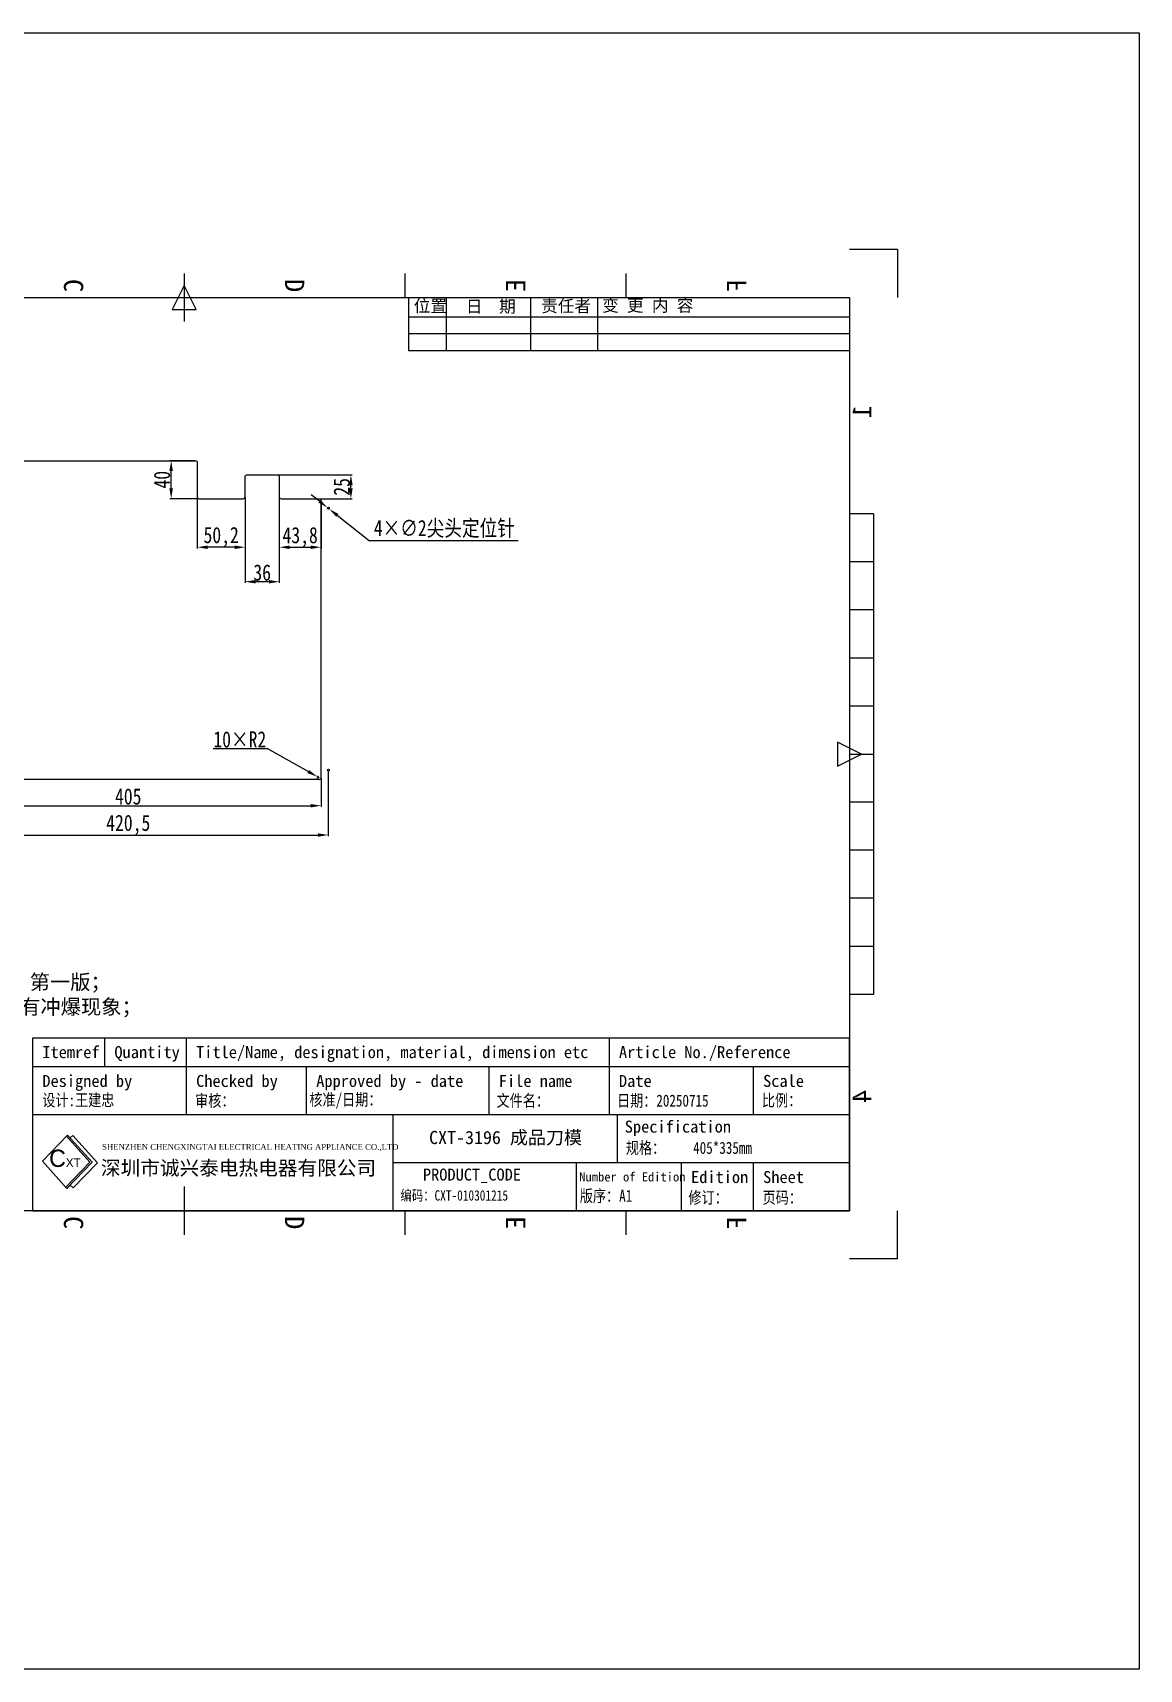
# Model space of a CAD drawing. Header units: millimetres. Extents: x 10174 to 16450, y -14395 to -12676.
# Drawn here: x 15288 to 16450, y -14395 to -12676 of the extents above; entities that cross this region are included whole.
import ezdxf
from ezdxf.enums import TextEntityAlignment as Align

# ---------------------------------------------------------------- set-up
doc = ezdxf.new("R2010")
doc.units = ezdxf.units.MM
for name, color, linetype in [('0 @ 1', 7, 'Continuous'), ('FRAME 025', 7, 'Continuous'), ('FRAME 050', 6, 'Continuous'), ('FRAME 070', 5, 'Continuous'), ('FRAME 200', 8, 'Continuous'), ('标注', 3, 'Continuous')]:
    doc.layers.add(name, color=color, linetype=linetype)
doc.styles.add('ISO Proportional', font='simhei.ttf', dxfattribs={"width": 0.8})
doc.styles.get("Standard").update_dxf_attribs({"font": 'arial.ttf'})
doc.styles.add('标注', font='', dxfattribs={"height": 12})
doc.styles.get('标注').set_extended_font_data('SimSun')
doc.dimstyles.new('ISO-25', dxfattribs={"dimtxt": 17, "dimasz": 11, "dimexe": 1.25, "dimexo": 0.625, "dimgap": 1, "dimtad": 1, "dimtoh": 1, "dimtxsty": 'ISO Proportional', "dimcen": 2.5, "dimclrd": 1, "dimclre": 1, "dimclrt": 256, "dimadec": 0, "dimazin": 0, "dimtfac": 1, "dimtmove": 0, "dimatfit": 3, "dimfxl": 1, "dimarcsym": 0})

# ---------------------------------------------------------------- blocks, each defined once
blk = doc.blocks.new('*D114')
at = {"color": 1, "lineweight": -2}
for p, q in [((15185.5, -13459.5), (15185.5, -13489.6)), ((15590.5, -13459.5), (15590.5, -13489.6)), ((15196.5, -13488.3), (15579.5, -13488.3))]:
    blk.add_line(p, q, dxfattribs=at)
at = {"color": 1}
for points in [[(15196.5, -13486.5), (15196.5, -13490.2), (15185.5, -13488.3)], [(15579.5, -13490.2), (15579.5, -13486.5), (15590.5, -13488.3)]]:
    blk.add_solid(points, dxfattribs=at)
at = {"layer": 'Defpoints', "color": 0}
for p in [(15185.5, -13458.9), (15590.5, -13458.9), (15590.5, -13488.3)]:
    blk.add_point(p, dxfattribs=at)
at = {"insert": (15388, -13478.7), "char_height": 17, "attachment_point": 5, "style": 'ISO Proportional'}
blk.add_mtext('405', dxfattribs=at)
blk = doc.blocks.new('*D115')
at = {"color": 1, "lineweight": -2}
for p, q in [((15177.7, -13451.5), (15177.7, -13520.4)), ((15598.2, -13451.5), (15598.2, -13520.4)), ((15188.7, -13519.1), (15587.2, -13519.1))]:
    blk.add_line(p, q, dxfattribs=at)
at = {"color": 1}
for points in [[(15188.7, -13517.3), (15188.7, -13520.9), (15177.7, -13519.1)], [(15587.2, -13520.9), (15587.2, -13517.3), (15598.2, -13519.1)]]:
    blk.add_solid(points, dxfattribs=at)
at = {"layer": 'Defpoints', "color": 0}
for p in [(15177.7, -13450.9), (15598.2, -13450.9), (15598.2, -13519.1)]:
    blk.add_point(p, dxfattribs=at)
at = {"insert": (15388, -13508.5), "char_height": 17, "attachment_point": 5, "style": 'ISO Proportional'}
blk.add_mtext('420,5', dxfattribs=at)
blk = doc.blocks.new('*D118')
at = {"color": 1, "lineweight": -2}
for p, q in [((15546.7, -13164.5), (15546.7, -13218.1)), ((15590.5, -13168.5), (15590.5, -13218.1)), ((15557.7, -13216.8), (15579.5, -13216.8))]:
    blk.add_line(p, q, dxfattribs=at)
at = {"color": 1}
for points in [[(15557.7, -13215), (15557.7, -13218.7), (15546.7, -13216.8)], [(15579.5, -13218.7), (15579.5, -13215), (15590.5, -13216.8)]]:
    blk.add_solid(points, dxfattribs=at)
at = {"layer": 'Defpoints', "color": 0}
for p in [(15546.7, -13163.9), (15590.5, -13167.9), (15590.5, -13216.8)]:
    blk.add_point(p, dxfattribs=at)
at = {"insert": (15568.6, -13206.3), "char_height": 17, "attachment_point": 5, "style": 'ISO Proportional'}
blk.add_mtext('43,8', dxfattribs=at)
blk = doc.blocks.new('*D119')
at = {"color": 1, "lineweight": -2}
for p, q in [((15510.7, -13164.5), (15510.7, -13254.3)), ((15546.7, -13164.5), (15546.7, -13254.3)), ((15535.7, -13253), (15521.7, -13253))]:
    blk.add_line(p, q, dxfattribs=at)
at = {"color": 1}
for points in [[(15521.7, -13251.2), (15521.7, -13254.9), (15510.7, -13253)], [(15535.7, -13254.9), (15535.7, -13251.2), (15546.7, -13253)]]:
    blk.add_solid(points, dxfattribs=at)
at = {"layer": 'Defpoints', "color": 0}
for p in [(15510.7, -13163.9), (15546.7, -13163.9), (15510.7, -13253)]:
    blk.add_point(p, dxfattribs=at)
at = {"insert": (15528.7, -13243.5), "char_height": 17, "attachment_point": 5, "style": 'ISO Proportional'}
blk.add_mtext('36', dxfattribs=at)
blk = doc.blocks.new('*D120')
at = {"color": 1, "lineweight": -2}
for p, q in [((15460.5, -13164.5), (15460.5, -13218.1)), ((15510.7, -13164.5), (15510.7, -13218.1)), ((15499.7, -13216.8), (15471.5, -13216.8))]:
    blk.add_line(p, q, dxfattribs=at)
at = {"color": 1}
for points in [[(15471.5, -13215), (15471.5, -13218.7), (15460.5, -13216.8)], [(15499.7, -13218.7), (15499.7, -13215), (15510.7, -13216.8)]]:
    blk.add_solid(points, dxfattribs=at)
at = {"layer": 'Defpoints', "color": 0}
for p in [(15460.5, -13163.9), (15510.7, -13163.9), (15460.5, -13216.8)]:
    blk.add_point(p, dxfattribs=at)
at = {"insert": (15485.6, -13206.2), "char_height": 17, "attachment_point": 5, "style": 'ISO Proportional'}
blk.add_mtext('50,2', dxfattribs=at)
blk = doc.blocks.new('*D121')
at = {"color": 1, "lineweight": -2}
for p, q in [((15457.8, -13125.9), (15431.8, -13125.9)), ((15433.1, -13154.9), (15433.1, -13136.9)), ((15461.8, -13165.9), (15431.8, -13165.9))]:
    blk.add_line(p, q, dxfattribs=at)
at = {"color": 1}
for points in [[(15434.9, -13136.9), (15431.2, -13136.9), (15433.1, -13125.9)], [(15431.2, -13154.9), (15434.9, -13154.9), (15433.1, -13165.9)]]:
    blk.add_solid(points, dxfattribs=at)
at = {"layer": 'Defpoints', "color": 0}
for p in [(15433.1, -13125.9), (15458.5, -13125.9), (15462.5, -13165.9)]:
    blk.add_point(p, dxfattribs=at)
at = {"insert": (15423.5, -13145.9), "char_height": 17, "attachment_point": 5, "rotation": 90, "style": 'ISO Proportional'}
blk.add_mtext('40', dxfattribs=at)
blk = doc.blocks.new('*D122')
at = {"color": 1, "lineweight": -2}
for p, q in [((15545.3, -13140.9), (15623.2, -13140.9)), ((15589.1, -13165.9), (15623.2, -13165.9)), ((15621.9, -13154.9), (15621.9, -13151.9))]:
    blk.add_line(p, q, dxfattribs=at)
at = {"color": 1}
for points in [[(15623.8, -13151.9), (15620.1, -13151.9), (15621.9, -13140.9)], [(15620.1, -13154.9), (15623.8, -13154.9), (15621.9, -13165.9)]]:
    blk.add_solid(points, dxfattribs=at)
at = {"layer": 'Defpoints', "color": 0}
for p in [(15544.7, -13140.9), (15621.9, -13140.9), (15588.5, -13165.9)]:
    blk.add_point(p, dxfattribs=at)
at = {"insert": (15612.4, -13153.4), "char_height": 17, "attachment_point": 5, "rotation": 90, "style": 'ISO Proportional'}
blk.add_mtext('25', dxfattribs=at)
blk = doc.blocks.new('*D123')
at = {"color": 1, "lineweight": -2}
for p, q in [((15588.8, -13168.4), (15580.2, -13161.6)), ((15597.4, -13175.3), (15599, -13176.5)), ((15607.6, -13183.3), (15641.5, -13210.1)), ((15797.7, -13210.1), (15641.5, -13210.1))]:
    blk.add_line(p, q, dxfattribs=at)
at = {"color": 1}
for points in [[(15587.7, -13169.9), (15589.9, -13167), (15597.4, -13175.3)], [(15608.8, -13181.9), (15606.5, -13184.8), (15599, -13176.5)]]:
    blk.add_solid(points, dxfattribs=at)
at = {"layer": 'Defpoints', "color": 0}
for p in [(15597.4, -13175.3), (15599, -13176.5)]:
    blk.add_point(p, dxfattribs=at)
at = {"insert": (15720.1, -13197.6), "char_height": 17, "attachment_point": 5, "style": 'ISO Proportional'}
blk.add_mtext('4×∅2尖头定位针', dxfattribs=at)
blk = doc.blocks.new('*D124')
at = {"color": 1, "lineweight": -2}
for p, q in [((15477.3, -13428.4), (15534, -13428.4)), ((15577.1, -13452.5), (15534, -13428.4)), ((15588.5, -13458.9), (15586.7, -13457.9))]:
    blk.add_line(p, q, dxfattribs=at)
blk.add_arc((15588.5, -13458.9), 2, 114.2956, 252.0214, dxfattribs=at)
at = {"color": 1}
blk.add_solid([(15576.2, -13454.1), (15578, -13450.9), (15586.7, -13457.9)], dxfattribs=at)
at = {"layer": 'Defpoints', "color": 0}
for p in [(15586.7, -13457.9), (15588.5, -13458.9)]:
    blk.add_point(p, dxfattribs=at)
at = {"insert": (15505.2, -13418.8), "char_height": 17, "attachment_point": 5, "style": 'ISO Proportional'}
blk.add_mtext('10×R2', dxfattribs=at)

msp = doc.modelspace()

# ---------------------------------------------------------------- linework, layer by layer
at = {"lineweight": 9}
for p, q in [((15324.255, -13834.237), (15297.876, -13861.762)), ((15347.701, -13862.587), (15323.084, -13835.459)), ((15350.068, -13862.682), (15324.255, -13834.237)), ((15326.889, -13837.139), (15329.658, -13834.847)), ((15355.539, -13863.368), (15329.658, -13834.847)), ((15297.876, -13861.762), (15323.545, -13890.496)), ((15322.356, -13889.165), (15347.701, -13862.587)), ((15323.545, -13890.496), (15350.068, -13862.682)), ((15330.266, -13889.871), (15355.539, -13863.368)), ((15326.998, -13886.875), (15330.266, -13889.871))]:
    msp.add_line(p, q, dxfattribs=at)
msp.add_lwpolyline([(10174.169, -12676.364), (16450.127, -12676.364), (16450.127, -14395.431), (10174.169, -14395.431)], close=True)
msp.add_lwpolyline([(15510.672, -13163.893), (15510.672, -13142.893, -0.41421356), (15512.672, -13140.893), (15544.672, -13140.893, -0.41421356), (15546.672, -13142.893), (15546.672, -13163.893, 0.41421356), (15548.672, -13165.893), (15588.472, -13165.893, -0.41421356), (15590.472, -13167.893), (15590.472, -13458.893, -0.41421356), (15588.472, -13460.893), (15187.472, -13460.893, -0.41421356), (15185.472, -13458.893), (15185.472, -13127.893, -0.41421356), (15187.472, -13125.893), (15458.472, -13125.893, -0.41421356), (15460.472, -13127.893), (15460.472, -13163.893, 0.41421356), (15462.472, -13165.893), (15508.672, -13165.893, 0.41421356)], format="xyb", close=True)
for centre in [(15598.222, -13175.893), (15598.222, -13450.893)]:
    msp.add_circle(centre, 1)
at = {"layer": 'FRAME 050'}
for p, q in [((15446.668, -12941.978), (15434.048, -12967.218)), ((15446.668, -12929.358), (15446.668, -12979.838)), ((15459.288, -12967.218), (15446.668, -12941.978)), ((15678.877, -12954.598), (15678.877, -12929.358)), ((15911.086, -12954.598), (15911.086, -12929.358)), ((15434.048, -12967.218), (15459.288, -12967.218)), ((16171.06, -13181.759), (16145.819, -13181.759)), ((16171.06, -13181.759), (16171.06, -13686.562)), ((16171.06, -13232.24), (16145.819, -13232.24)), ((16171.06, -13282.72), (16145.819, -13282.72)), ((16171.06, -13333.2), (16145.819, -13333.2)), ((16171.06, -13383.68), (16145.819, -13383.68)), ((16158.44, -13434.161), (16133.199, -13421.541)), ((16133.199, -13421.541), (16133.199, -13446.781)), ((16133.199, -13446.781), (16158.44, -13434.161)), ((16145.819, -13434.161), (16171.06, -13434.161)), ((16171.06, -13484.641), (16145.819, -13484.641)), ((16171.06, -13535.121), (16145.819, -13535.121)), ((16171.06, -13585.602), (16145.819, -13585.602)), ((16171.06, -13636.082), (16145.819, -13636.082)), ((16171.06, -13686.562), (16145.819, -13686.562)), ((15446.668, -13888.483), (15446.668, -13938.964)), ((15678.877, -13938.964), (15678.877, -13913.723)), ((15911.086, -13938.964), (15911.086, -13913.723))]:
    msp.add_line(p, q, dxfattribs=at)
at = {"layer": 'FRAME 070'}
for p, q in [((14747.516, -12954.598), (16145.819, -12954.598)), ((15682.805, -13010.335), (15682.805, -12954.598)), ((15722.286, -13010.335), (15722.286, -12954.598)), ((15811.009, -13010.335), (15811.009, -12954.598)), ((15881.298, -13010.335), (15881.298, -12954.598)), ((16145.819, -12954.598), (16145.819, -13913.723)), ((16145.819, -12974.984), (15682.805, -12974.984)), ((16145.819, -12992.659), (15682.805, -12992.659)), ((16145.819, -13010.335), (15682.805, -13010.335)), ((15287.655, -13913.723), (15287.655, -13731.994)), ((15287.655, -13731.994), (16145.819, -13731.994)), ((15363.375, -13762.283), (15363.375, -13731.994)), ((15449.192, -13762.283), (15449.192, -13731.994)), ((15893.418, -13762.283), (15893.418, -13731.994)), ((16145.819, -13913.723), (16145.819, -13731.994)), ((15287.655, -13762.283), (16145.819, -13762.283)), ((15449.192, -13812.763), (15449.192, -13762.283)), ((15575.392, -13812.763), (15575.392, -13762.283)), ((15767.217, -13812.763), (15767.217, -13762.283)), ((15893.418, -13812.763), (15893.418, -13762.283)), ((16044.859, -13812.763), (16044.859, -13762.283)), ((15287.655, -13812.763), (16145.819, -13812.763)), ((15666.257, -13913.723), (15666.257, -13812.763)), ((15901.997, -13863.243), (15901.997, -13812.763)), ((15666.257, -13863.243), (16145.819, -13863.243)), ((15859.076, -13913.723), (15859.076, -13863.243)), ((15969.139, -13913.723), (15969.139, -13863.243)), ((16044.859, -13913.723), (16044.859, -13863.243)), ((16145.819, -13913.723), (14747.516, -13913.723)), ((15287.655, -13913.723), (16145.819, -13913.723))]:
    msp.add_line(p, q, dxfattribs=at)
at = {"layer": 'FRAME 200'}
for p, q in [((16196.3, -12904.118), (16145.819, -12904.118)), ((16196.3, -12904.118), (16196.3, -12954.598)), ((16196.3, -13964.204), (16196.3, -13913.723)), ((16196.3, -13964.204), (16145.819, -13964.204))]:
    msp.add_line(p, q, dxfattribs=at)

# ---------------------------------------------------------------- texts
at = {"color": 3, "insert": (14795.74, -13561.736), "char_height": 15.59959, "width": 1195.45242, "attachment_point": 1, "style": '标注'}
msp.add_mtext('要求：\\P1、常规日本中锋刀，木板厚20mm；刀口外露3.8mm；\\P2、此图面是刀口面；\\P3、未注圆角8-{\\C2;R1.5}；\\P\\pxt15;4、木板上打字：{\\fSimHei|b0|i0|c134|p49;\\C256;JJ-CXT-3196 405}*335mm 成品刀模 第一版；\\P\\ptz;5、注意刀接口位置要保证冲切的寿命，刀口不允许有冲爆现象；\\P6、木板边缘四周均保证白色边缘。', dxfattribs=at)
at = {"insert": (15304.891, -13849.599), "char_height": 21.20172, "width": 40.31635, "attachment_point": 1}
msp.add_mtext('{\\fFZShuTi|b0|i0|c134|p2;\\H0.8571x;C\\H0.5x;XT}', dxfattribs=at)
at = {"layer": '0 @ 1', "insert": (15422.403, -13829.9), "char_height": 40.94123, "width": 723.88697, "attachment_point": 1, "style": '标注'}
msp.add_mtext('\\pxqc;{\\fSimHei|b0|i0|c134|p49;\\H0.338708x;\\C3;CXT-3196 成品刀模\\P\\H1.222561x;\\P\\fSimSun|b0|i0|c134|p2;\\H2.414931x; }', dxfattribs=at)
at = {"layer": 'FRAME 025', "style": 'ISO Proportional'}
for s, height, p in [('Itemref', 12.6201, (15297.751, -13747.138)), ('Quantity', 12.6201, (15373.471, -13747.138)), ('Title/Name, designation, material, dimension etc', 12.62007, (15459.288, -13747.138)), ('Article No./Reference', 12.62007, (15903.514, -13747.138)), ('Designed by', 12.62007, (15297.751, -13777.427)), ('Checked by', 12.6201, (15459.288, -13777.427)), ('Approved by - date', 12.62007, (15585.488, -13777.427)), ('File name', 12.6201, (15777.313, -13777.427)), ('Date', 12.6201, (15903.514, -13777.427)), ('Scale', 12.6201, (16054.955, -13777.427)), ('Specification', 12.62007, (15909.621, -13825.407)), ('Number of Edition', 9.64604, (15861.857, -13878.173)), ('Edition', 12.6201, (15979.235, -13878.387)), ('Sheet', 12.6201, (16054.955, -13878.387))]:
    msp.add_text(s, height=height, dxfattribs=at).set_placement(p, align=Align.MIDDLE_LEFT)
at = {"layer": 'FRAME 025', "attachment_point": 1, "style": 'ISO Proportional'}
for s, insert, char_height, width in [('{\\fSimSun|b0|i0|c134|p2;设计:王建忠}', (15297.751, -13791.309), 12.62007, 103.48457), ('{\\fￋￎￌﾣﾤ|b0|i0|c134|p2;审核：}', (15458.265, -13791.813), 12.62007, 103.48457), ('{\\fSimSun|b0|i0|c134|p2;核准/日期：}', (15578.279, -13790.73), 12.62007, 198.28491), ('{\\fￋￎￌﾣﾤ|b0|i0|c134|p2;文件名：}', (15774.906, -13791.813), 12.62007, 103.48457), ('{\\fSimSun|b0|i0|c134|p2;日期：20250715}', (15901.433, -13791.813), 12.62007, 231.21475), ('{\\fￋￎￌﾣﾤ|b0|i0|c134|p2;比例：}', (16053.684, -13791.458), 12.62007, 103.48457), ('{\\fￋￎￌﾣﾤ|b0|i0|c134|p2;规格：}', (15910.727, -13841.4), 12.62007, 103.48457), ('{\\fSimSun|b0|i0|c134|p2;\\C3;405*335mm}', (15981.429, -13841.4), 12.62007, 224.48877), ('{\\fSimSun|b0|i0|c134|p2;版序：A1}', (15862.402, -13891.799), 12.62007, 129.42524), ('{\\fSimSun|b0|i0|c134|p2;编码：CXT-010301215}', (15674.019, -13892.212), 10.91785, 294.72421), ('{\\fￋￎￌﾣﾤ|b0|i0|c134|p2;修订：}', (15976.473, -13893.623), 12.62007, 103.48457), ('{\\fￋￎￌﾣﾤ|b0|i0|c134|p2;页码：}', (16054.351, -13893.609), 12.62007, 103.48457)]:
    msp.add_mtext(s, dxfattribs=dict(at, insert=insert, char_height=char_height, width=width))
at = {"layer": 'FRAME 025', "color": 5, "insert": (15360.554, -13843.695), "char_height": 7.632618, "width": 304.76217, "attachment_point": 1}
msp.add_mtext('{\\fTimes New Roman|b0|i0|c0|p18;\\H0.7937x;SHENZHEN CHENGXINGTAI ELECTRICAL HEATING APPLIANCE CO.,LTD}', dxfattribs=at)
at = {"layer": 'FRAME 025', "color": 1, "insert": (15359.238, -13861.291), "char_height": 15.90129, "width": 302.88167, "attachment_point": 1}
msp.add_mtext('{\\fSimSun|b0|i0|c134|p2;\\H0.9524x;深圳市诚兴泰电热电器有限公司}', dxfattribs=at)
at = {"layer": 'FRAME 025', "style": 'ISO Proportional', "flags": 8}
msp.add_attdef('PRODUCT_CODE', text='X', height=12.62, dxfattribs=at).set_placement((15749.084, -13876.909), align=Align.MIDDLE)
at = {"layer": 'FRAME 050', "style": 'ISO Proportional', "text_generation_flag": 2}
for s, p in [('C', (15330.563, -12941.978)), ('D', (15562.772, -12941.978)), ('E', (15794.982, -12941.978)), ('F', (16027.191, -12941.978)), ('1', (16158.44, -13074.489)), ('4', (16158.44, -13793.833)), ('C', (15330.563, -13926.343)), ('D', (15562.772, -13926.343)), ('E', (15794.982, -13926.343)), ('F', (16027.191, -13926.343))]:
    msp.add_text(s, height=20.192, rotation=90, dxfattribs=at).set_placement(p, align=Align.MIDDLE)
at = {"layer": '标注', "char_height": 12.8004, "attachment_point": 1}
for s, insert, width in [('{\\f宋体|b0|i0|c134|p2;位置}', (15687.946, -12956.982), 213.99967), ('{\\f宋体|b0|i0|c134|p2;日  期}', (15742.73, -12957.488), 94.53242), ('{\\f宋体|b0|i0|c134|p2;责任者}', (15821.784, -12957.056), 216.31258), ('{\\f宋体|b0|i0|c134|p2;变 更 内 容}', (15885.81, -12956.46), 199.8227)]:
    msp.add_mtext(s, dxfattribs=dict(at, insert=insert, width=width))

# ---------------------------------------------------------------- dimensions: what is measured, and where the dimension line sits
for base, p1, p2, picture, middle in [((15433.073, -13125.893), (15462.472, -13165.893), (15458.472, -13125.893), '*D121', (15423.478, -13145.893)), ((15621.949, -13140.893), (15588.472, -13165.893), (15544.672, -13140.893), '*D122', (15612.449, -13153.393))]:
    dim = msp.add_linear_dim(base=base, p1=p1, p2=p2, angle=90, dimstyle='ISO-25')
    dim.commit()
    dim.dimension.update_dxf_attribs({"geometry": picture, "text_midpoint": middle})
for base, p1, p2, picture, middle in [((15460.472, -13216.821), (15510.672, -13163.893), (15460.472, -13163.893), '*D120', (15485.572, -13206.223)), ((15510.672, -13253.034), (15546.672, -13163.893), (15510.672, -13163.893), '*D119', (15528.672, -13243.534)), ((15590.472, -13216.821), (15546.672, -13163.893), (15590.472, -13167.893), '*D118', (15568.572, -13206.27)), ((15598.222, -13519.114), (15177.722, -13450.893), (15598.222, -13450.893), '*D115', (15387.972, -13508.515)), ((15590.472, -13488.322), (15185.472, -13458.893), (15590.472, -13458.893), '*D114', (15387.972, -13478.727))]:
    dim = msp.add_linear_dim(base=base, p1=p1, p2=p2, dimstyle='ISO-25')
    dim.commit()
    dim.dimension.update_dxf_attribs({"geometry": picture, "text_midpoint": middle})
dim = msp.add_diameter_dim_2p(p1=(15597.438, -13175.272), p2=(15599.006, -13176.513), text='4×<>尖头定位针', dimstyle='ISO-25', override={"dimtxsty": 'ISO Proportional'})
dim.commit()
dim.dimension.update_dxf_attribs({"geometry": '*D123', "text_midpoint": (15720.116, -13210.128), "dimtype": 163})
dim = msp.add_radius_dim(center=(15588.472, -13458.893), mpoint=(15586.727, -13457.914), text='10×<>', dimstyle='ISO-25', override={"dimtxsty": 'ISO Proportional'})
dim.commit()
dim.dimension.update_dxf_attribs({"geometry": '*D124', "text_midpoint": (15505.152, -13428.366), "dimtype": 164})

doc.saveas('drawing.dxf')
